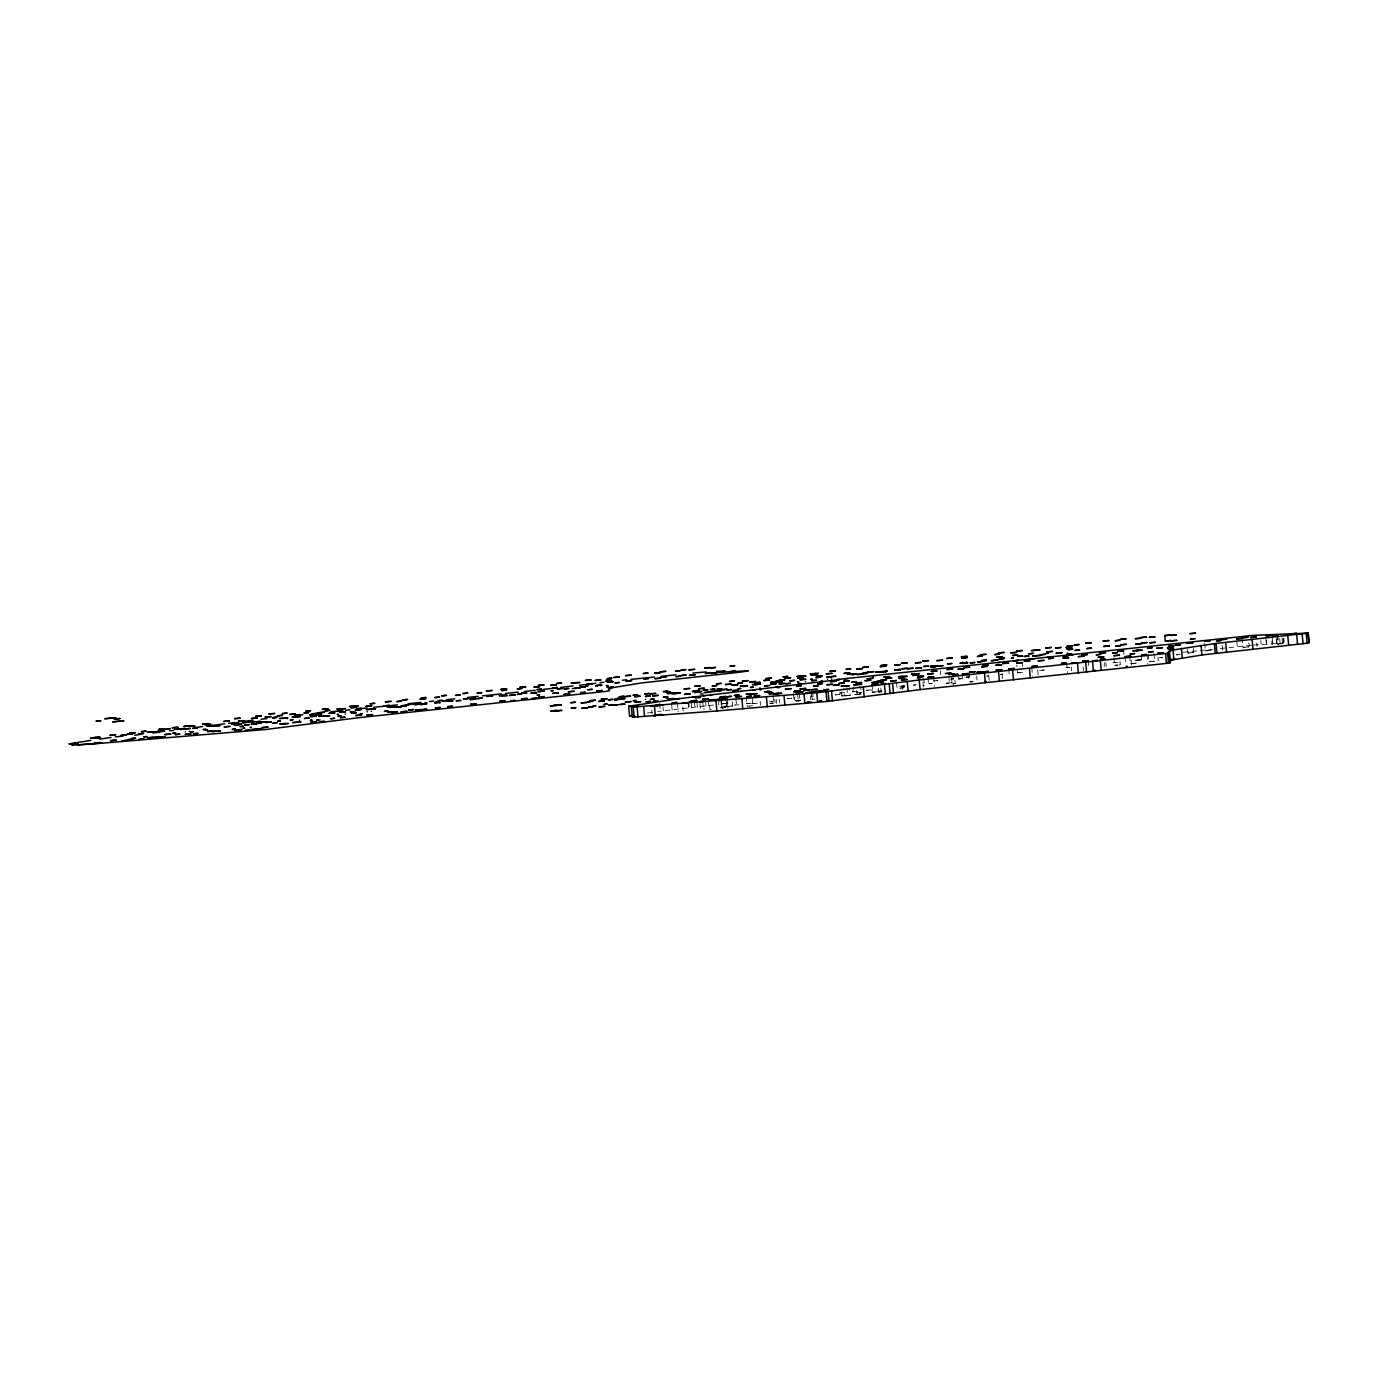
<?xml version="1.0" encoding="UTF-8"?>
<svg xmlns="http://www.w3.org/2000/svg" width="1378" height="1378" viewBox="0 0 1378 1378"><rect width="100%" height="100%" fill="white"/><g stroke="black" fill="none" stroke-linecap="round" stroke-linejoin="round"><path stroke-width="0.75" stroke-dasharray="5 3.75" d="M702.677 701.281L703.366 708.998L704.313 708.843M719.54 700.058C714.579 711.1 732.149 710.17 725.259 699.559M726.723 706.104C712.185 706.311 731.356 708.981 726.378 702.246M726.654 702.608L726.998 706.466L732.717 705.967L732.028 698.25M795.089 696.941C790.49 703.59 806.285 699.301 798.448 700.437M799.171 693.168L799.86 700.868L798.31 701.092M841.493 692.049L841.837 695.907L850.174 695.39L849.485 687.674M841.889 695.924L847.556 695.408L846.867 687.691M853.86 686.761C849.02 697.94 866.417 696.613 859.579 686.261M854.618 694.495L858.012 694.254M872.274 692.256L877.941 691.739L872.274 692.256L871.533 684.539M878.286 688.242L878.63 692.083L881.644 691.739M923.708 677.924L924.397 685.624L923.449 685.779M923.277 686.985L922.898 681.163M948.977 683.075L946.255 683.212L951.974 682.713L951.285 675.013M953.662 683.815L955.23 683.591L954.713 677.821M969.285 672.292L970.146 681.921L973.161 681.576M1017.55 672.774L1023.217 672.257L1017.55 672.774L1016.809 665.057M1104.312 662.629L1104.191 666.556M1113.906 657.633L1114.595 665.333L1117.592 664.971M1129.633 655.945L1130.322 663.662L1136.04 663.163L1135.696 659.304M1148.27 654.016L1148.959 661.716L1150.509 661.509M1153.989 653.516L1154.678 661.216L1153.128 661.423M1187.578 649.159L1187.922 653L1193.641 652.5L1192.952 644.801M1204.648 643.164L1205.337 650.881L1211.055 650.364L1208.351 650.519M1248.365 643.044C1254.101 649.09 1237.754 646.988 1245.695 647.247M847.556 695.408L844.456 695.89L843.767 688.173M857.822 694.426L858.029 694.288M860.268 693.978L858.718 694.185M1044.576 670.035L1039.046 670.518L1043.422 670.035M647.316 713.029L653.499 712.099M713.546 705.002L657.633 711.461M721.435 704.003L725.706 703.435L722.227 703.641M1277.699 644.181L1282.47 643.56M769.82 701.109L770.026 700.954M852.448 691.739L857.719 691.325L852.724 691.825M866.314 690.292L871.585 689.878L866.59 690.378M904.519 685.917L899.248 686.33L904.244 685.831M747.617 706.208L752.819 705.777L749.132 706.208M769.871 703.331L773.161 703.004M987.199 676.098L988.147 675.961L986.837 675.995M812.469 699.335L815.018 699.059M1138.073 660.114L1137.143 660.269L1139.847 660.114M1138.349 660.062L1139.296 659.924L1133.629 660.441L1142.862 659.769L1140.14 659.907M1162.843 657.392L1159.139 657.599M969.526 676.925L966.047 677.253M1000.859 674.669L1002.426 674.445L1000.445 674.531M787.096 698.629L791.868 698.284L789.146 698.422M835.12 694.891L839.908 694.546L835.481 695.012M861.543 692.307L856.823 692.686L861.181 692.204M711.41 709.463L709.997 709.653L709.343 703.9M1135.11 663.3L1130.391 663.679M1251.431 645.266L1215.207 649.021M1180.24 654.567L1176.381 654.86L1179.809 654.429M966.305 677.063L967.752 676.925M933.561 680.921L937.729 680.646L933.302 681.111M961.103 678.665L958.847 678.941L963.015 678.665M904.571 686.141L902.366 686.433L904.278 686.33M904.002 687.829L899.834 688.122L902.556 687.966M738.901 704.813L734.732 705.088L739.159 704.623M881.713 690.809L877.597 691.119L881.954 690.636M773.575 703.142L770.147 703.417M1183.134 652.225L1198.102 650.726M1200.238 650.519L1213.071 649.227M1066.107 667.607L1069.569 667.383L1066.848 667.538M950.544 679.044L953.559 678.699L950.837 678.837M1151.216 661.423L1154.678 661.216M1118.058 665.109L1114.647 665.35M916.336 684.745L913.321 685.09L916.043 684.952M951.767 683.815L955.23 683.591M769.734 701.815L773.196 701.609L770.181 701.953M859.355 694.15L861.508 693.961M882.092 691.877L878.682 692.101M796.398 701.092L799.86 700.868M1253.567 645.042L1283.4 643.113L1283.073 639.254M1245.988 647.04L1248.709 646.902M1208.041 650.726L1205.388 650.898M1190.919 652.655L1193.641 652.5M1190.626 652.862L1187.974 653.017M1160.586 657.461L1162.567 657.306M931.183 683.54C923.053 684.039 939.727 682.833 931.476 683.333M949.27 682.868L951.974 682.713M972.868 681.783L970.198 681.938M902.848 687.76L904.261 687.656M788.853 698.629L787.441 698.749M730.013 706.104L732.717 705.967M729.703 706.311L726.998 706.466M798.155 700.661L795.433 700.799M723.226 707.414L725.948 707.259M722.933 707.62L720.281 707.775M728.101 703.159L722.882 703.469M1150.94 661.629L1148.959 661.716M1119.005 664.868L1120.314 664.833L1119.625 657.117M923.088 685.658L924.397 685.624M845.179 695.89L850.174 695.39M704.675 708.964L703.435 709.015M1283.814 638.117L1284.158 641.959M1283.142 638.238L1283.486 642.096M1282.057 638.1L1282.573 643.888M1279.697 638.548L1280.214 644.318M1277.716 635.103L1278.577 644.732M1276.924 634.81L1277.768 644.439M1276.751 639.426L1277.096 643.285M1276.183 638.582L1276.7 644.37M1272.152 637.532L1272.669 643.319M1271.842 641.08L1272.187 644.938M1266.33 640.081L1266.675 643.939M1265.779 637.738L1266.296 643.509M1260.801 640.512L1261.146 644.353M1256.736 642.837L1257.08 646.695M1242.129 637.773L1243.145 648.039M1236.738 640.839L1237.427 648.538M1222.114 645.352L1222.613 650.054M1157.968 657.134L1158.312 660.992M1147.013 654.464L1147.874 664.093M1141.294 654.963L1141.983 662.68M1131.131 660.028L1131.648 665.815M1125.051 656.686L1125.568 662.456M1123.638 650.709L1123.983 654.567M1105.862 662.697L1106.207 666.556M1088.31 660.648L1088.999 668.364M1083.108 666.935L1083.452 670.793M1071.343 667.021L1071.688 670.879M1066.606 662.956L1067.45 672.585M1037.686 669.88L1038.202 675.668M1031.76 667.314L1032.484 676.167M1022.355 662.629L1022.7 666.47M1008.713 668.95L1009.402 676.65M1002.099 673.497L1002.616 679.268M988.715 675.289L989.232 681.076M976.692 676.202L977.036 680.06M967.959 673.566L968.648 681.283M962.24 674.083L962.929 681.783M958.433 674.324L959.122 682.024M952.715 674.824L953.576 684.453M948.805 676.391L949.494 684.091M940.347 670.948L940.692 674.807M933.681 676.856L934.542 686.485M927.945 677.356L928.634 685.055M901.867 685.727L902.211 689.586M896.544 682.489L897.061 688.259M880.8 687.966L881.145 691.825M871.998 684.349L872.687 692.049M856.737 690.585L857.082 694.426M812.624 691.859L813.313 699.559M811.849 696.148L812.193 699.99M811.315 691.722L812.004 699.421M810.247 695.735L810.591 699.576M797.655 694.133L798.344 701.833M793.452 693.668L794.141 701.368M779.121 699.128L779.466 702.987M776.348 699.542L776.692 703.4M774.798 699.077L775.142 702.918M773.058 695.769L773.747 703.486M760.156 701.368L760.501 705.209M752.199 698.078L752.715 703.865M746.29 696.648L747.152 706.294M735.938 698.853L736.627 706.552M727.119 698.732L727.963 708.361M721.383 699.232L722.244 708.86M720.987 701.471L721.504 707.241M708.413 700.782L709.084 708.499M705.484 701.144L706.173 708.86M699.938 703.572L700.455 709.36M696.958 702.367L697.647 710.083M694.443 701.454L695.132 709.17M691.222 702.866L691.911 710.583M688.724 701.953L689.413 709.67M688.19 702.625L688.879 710.342M682.799 706.983L683.144 710.841M677.253 702.418L678.114 712.047M671.706 704.847L672.223 710.617M663.007 707.052L663.352 710.91M659.683 703.417L660.372 711.117M651.76 709.911L652.104 713.77M746.566 703.727L752.147 703.262L746.566 703.727M752.354 703.693L757.934 703.228L752.354 703.693M839.598 693.1L845.179 692.634L839.598 693.1M1113.114 662.663L1118.712 662.198L1113.114 662.663"/><path stroke-width="1.5" d="M1170.18 662.766L1169.095 661.406L1173.884 659.614L1201.926 654.981L1307.119 643.216L1309.1 642.734L1308.239 633.105L1214.362 643.647L1173.023 649.968L1168.234 651.777L1170.18 662.766L1166.477 663.404L920.091 689.62L826.921 701.436L716.87 710.979L634.121 717.094L632.278 716.818L631.417 707.19L638.083 705.777L628.678 706.242L629.539 715.871L633.294 715.682M632.278 716.818L634.896 716.112M92.791 738.005L98.2 737.781M156.558 731.976L153.561 732.338L164.792 731.081L159.383 731.597M159.555 737.023L165.274 736.524L154.405 737.402L159.934 736.92M159.762 737.282L154.043 737.781L157.04 737.419M213.142 731.029L207.406 731.529L212.401 731.029M619.721 698.99L625.061 698.594L622.339 698.732M617.017 705.14L614.312 705.295L619.394 704.537M656.996 705.588C679.578 703.9 634.586 707.259 657.427 705.639M718.524 690.964L713.976 691.515M742.621 685.727L744.998 685.917M757.917 684.177L752.336 684.642L760.587 684.108L754.868 684.608L757.59 684.47M815.759 673.48L810.092 673.997L818.566 673.394L812.744 673.825L815.569 673.739M752.956 690.051L755.54 689.947M769.94 685.486L764.222 685.986L767.959 685.572M655.273 715.337L663.696 714.769L653.827 715.475M843.646 686.278L849.313 685.744L840.976 686.261L846.695 685.762L843.991 685.917M856.703 684.487L861.939 684.298L857.788 684.59M1034.31 658.77L1028.729 659.235M1164.789 635.585L1170.508 635.086L1164.841 635.602L1165.271 641.028L1170.99 640.529L1165.271 641.028M1126.05 666.28L1127.221 666.28M631.417 707.19L816.792 692.755L919.229 679.991L1169.319 653.138M628.678 706.242L679.199 698.646L839.598 679.578L836.773 679.561L1252.705 635.413L1308.239 633.105M629.539 715.871L633.122 715.234M94.341 743.018L99.922 742.553L94.514 743.086M353.526 711.737L355.042 711.737M393.04 711.737L387.442 712.202L391.869 711.737M502.247 695.907L507.517 695.494L504.796 695.649M573.11 685.917L560.639 687.467M575.539 688.294L574.66 688.449L577.313 688.294M615.07 704.813L615.932 704.847M740.554 691.429L742.07 691.429M886.777 670.518L885.675 670.655M661.784 714.476L656.255 714.975L660.613 714.476M1013.312 660.872L1015.569 660.803M90.81 740.399L68.9 743.862L78.305 743.397L71.639 744.809L73.482 745.085L94.686 743.81L266.281 729.427L359.451 717.611L605.838 691.394L609.541 690.757L608.456 689.379L613.244 687.588L641.287 682.971L728.032 673.48A40.427 1.275 -5.1 0 0 746.48 671.207L748.461 670.724L717.128 672.43L716.06 672.343L725.276 671.189L716.457 671.275M111.084 737.471L99.733 739.108M115.252 736.868L123.245 736.007M210.455 725.638L224.683 723.829M242.528 721.538L253.035 720.194M228.696 723.312L234.742 722.537M169.597 730.874L173.869 730.34M180.26 729.513C197.95 727.498 162.104 730.529 185.289 728.738M152.906 732.993L158.815 732.252M194.367 727.67L202.687 726.499M287.158 718.696L287.365 718.558M185.393 731.718L185.186 731.873M189.234 731.511L189.441 731.374M351.183 711.771L350.305 711.926L352.957 711.771M338.161 714.304L337.214 714.441L338.523 714.407M345.086 714.183L345.292 714.028M367.375 711.651L367.168 711.806M425.199 704.21L426.147 704.072L424.837 704.106M502.384 694.633L502.178 694.77M299.543 720.418L299.749 720.281M371.216 711.444L371.423 711.289M506.226 694.426L506.432 694.271M557.229 688.862L562.5 688.449L559.778 688.604M535.336 692.411L534.388 692.566L536.369 692.479M330.462 718.661C328.98 719.195 340.366 717.68 331.064 718.593M615.019 682.816C612.814 683.385 624.889 681.903 616.328 682.678M600.36 685.572L601.308 685.417L599.998 685.452M607.147 685.469L606.217 685.624L608.198 685.538M587.906 689.672C585.719 690.257 597.776 688.759 589.216 689.534M619.394 699.042L614.14 699.456L619.549 698.922M645.662 699.232L645.455 699.387M716.749 690.964L711.272 691.67L721.521 690.602L718.816 690.757M798.43 681.8L797.552 681.972L798.792 681.921M805.355 681.679L805.562 681.542M759.812 687.932L760.019 687.777M827.644 679.165L827.437 679.302M962.654 662.146L962.447 662.284M831.485 678.958L831.692 678.803M966.495 661.94L966.701 661.784M675.892 698.87L674.962 699.025L679.94 698.525M1017.498 656.376L1022.769 655.962L1017.774 656.462M845.472 678.699L844.542 678.837L848.004 678.631M982.703 661.474L977.502 661.905L980.154 661.75M760.139 689.689L761.069 689.551L759.778 689.586M700.3 697.526L695.339 697.957M1036.428 655.721L1040.528 655.428L1034.844 655.687M873.635 677.132L872.532 677.27M1067.416 652.983L1067.209 653.12M1048.176 657.185L1047.297 657.358L1052.224 656.824M1137.212 650.485L1132.768 650.812L1138.435 650.295L1137.487 650.433M1170.818 659.339L1169.888 659.494L1172.592 659.339M1174.659 659.132L1174.866 658.994M1094.08 670.414L1093.133 670.552L1095.854 670.414M579.38 685.279L585.529 684.521M589.629 684.022L595.778 683.264M599.878 682.765L603.977 682.265M261.045 719.247L266.953 718.593M524.57 691.446L535.181 690.275M543.673 689.344L552.165 688.414M256.997 721.676L259.805 721.4M425.406 703.142L426.956 702.935L424.975 703.021M422.581 704.037L421.031 704.244L423.735 704.089M401.635 706.707L396.847 707.052L399.568 706.914M457.048 700.661C452.277 701.385 466.384 699.921 458.512 700.524M438.859 702.78L440.426 702.556L439.117 702.591M597.139 685.71L595.572 685.917L597.552 685.831M255.154 723.863L256.911 723.45M712.357 673.136L710.79 673.36L713.511 673.205M329.893 715.905L325.105 716.25L327.826 716.112M356.11 712.839L351.39 713.218L356.334 712.702M122.883 740.658C118.181 741.398 132.891 739.814 123.589 740.589M608.06 686.606L606.561 686.847L608.473 686.744M235.001 728.704L233.433 728.91L234.742 728.876M311.772 720.126L310.222 720.349L312.186 720.263M244.423 727.98L242.873 728.187L244.853 728.101M251.571 727.326L250.004 727.532L251.313 727.498M318.18 719.988L316.682 720.212L320.092 719.988M472.034 704.055L470.484 704.279L471.793 704.244M472.172 704.847C467.108 705.57 481.594 704.106 473.619 704.709M511.41 700.696C506.725 701.454 521.401 699.852 512.116 700.627M717.266 689.172L722.055 688.828L719.333 688.966M850.26 674.531L851.087 674.307M812.073 679.199L810.522 679.423L812.503 679.337M884.848 671.792L886.416 671.568L885.107 671.62M726.757 689.878L728.824 689.672M1032.777 655.894L1035.998 655.756M1057.408 653.206C1052.465 653.861 1064.677 652.81 1060.268 652.965M816.379 680.353L811.608 680.698L816.603 680.198M790.162 683.402L785.443 683.781L790.369 683.264M651.329 699.197L654.137 698.939M556.023 710.359L554.473 710.566L557.935 710.359M799.757 683.522L798.206 683.729L801.651 683.522M1071.55 653.982L1066.83 654.343L1069.483 654.188M711.84 694.822L710.342 695.063L711.582 695.012M820.134 682.782L821.684 682.558L820.392 682.592M811.418 702.074L806.647 702.418L809.351 702.28M294.306 715.647L302.867 714.751M311.428 713.856L322.142 712.719M330.703 711.823L339.264 710.91M345.689 710.238L349.978 709.791M358.538 708.895L367.099 707.982M429.505 701.488L433.726 701.04M437.946 700.61L442.166 700.162M446.403 699.714L454.843 698.818M467.521 697.475L478.097 696.355M482.317 695.907L501.334 693.909M505.554 693.461L518.231 692.118M272.689 717.955L276.255 717.576M660.992 676.374L675.892 674.807M386.805 705.967L373.524 707.31M391.076 705.519L397.484 704.847M408.146 703.727L420.962 702.384M575.246 682.799L571.078 683.092L573.799 682.937M575.677 682.782L579.828 682.489L574.092 682.73M340.9 708.723L336.8 709.015L342.536 708.947M341.382 708.878L345.533 708.585L342.829 708.74M588.044 685.624L585.788 685.917L587.769 685.831M553.25 690.533L550.993 690.826L552.957 690.74M389.285 707.086L390.818 706.811M521.332 694.099L517.232 694.409L521.59 693.926M425.182 703.951L420.479 704.589L426.749 703.745L424.028 703.882M215.433 725.861C210.627 726.688 227.714 724.811 215.76 725.861M239.031 723.863L235.604 724.139M539.194 694.805L536.989 695.115L539.642 694.943M254.448 723.932L256.721 723.657L253.897 723.863M360.14 714.028L362.397 713.735L360.416 713.821M207.596 729.927L205.391 730.237L207.32 730.133M240.375 726.464L243.251 726.206M242.993 726.395L240.134 726.637M582.412 692.428C575.315 693.237 590.301 691.963 583.893 692.29M437.153 707.603C430.246 708.395 444.991 707.121 438.635 707.465M131.513 738.47L135.681 738.177L131.926 738.591M215.915 731.305L211.747 731.597L214.468 731.442M216.243 731.305L220.411 731.012L214.761 731.236M238.601 729.651L236.396 729.961L238.325 729.858M1035.515 650.313L1031.347 650.605L1034.068 650.45M1035.946 650.278L1040.097 650.003L1034.361 650.244M1088.431 648.332C1081.558 649.193 1097.301 647.712 1089.171 648.263M1048.313 653.138L1046.057 653.413L1048.038 653.327M1002.392 658.15L1004.648 657.874L1002.667 657.961M925.482 666.246C918.385 667.055 933.371 665.781 926.963 666.125M1013.519 658.047L1011.263 658.322L1013.226 658.236M831.83 676.546L835.998 676.254L829.608 676.805M882.953 671.792L880.697 672.085L882.678 671.999M675.702 693.375L671.586 693.685L677.253 693.151L676.03 693.358M716.353 691.17L716.991 691.153M667.452 696.803L663.3 697.079L666.005 696.941M820.41 681.524L822.666 681.249L820.685 681.335M667.865 697.44L665.608 697.733L667.589 697.647M703.262 693.892L700.403 694.15M674.273 698.818L672.016 699.094L676.185 698.818M655.308 701.058L653.034 701.333L658.029 700.834M902.556 676.409L898.387 676.701L901.109 676.546M903.003 676.581L907.172 676.288L901.401 676.34M857.857 684.556L853.688 684.832L856.41 684.694M777.054 693.565L772.955 693.875L778.604 693.358L777.381 693.565M622.494 680.215L626.766 679.785M631.038 679.354L654.567 677.011M707.999 673.17C699.266 674.066 715.01 672.826 708.74 673.101M713.063 673.067L716.526 672.86L713.804 672.998M575.022 688.311L572.301 688.535M292.997 719.574L290.052 719.953L292.704 719.781M280.509 720.901L277.633 721.211L280.216 721.107M387.735 711.117L384.324 711.358L388.01 710.91M255.378 723.726L251.054 724.173L253.707 724.001M341.382 716.009L337.937 716.216L340.642 716.078M473.205 704.124L476.202 703.779L473.498 703.917M206.028 729.22L203.031 729.582L205.735 729.427M175.712 732.855L172.715 733.217L175.419 733.062M193.575 731.632L190.112 731.839L192.834 731.701M143.639 736.817L147.102 736.61L144.38 736.748M235.156 729.134L232.141 729.479L234.863 729.341M998.12 659.855L991.213 660.717L993.917 660.562M897.681 670.414L900.695 670.07L899.386 670.104M1071.085 654.757C1062.748 655.566 1076.545 654.619 1072.497 654.653M1015.121 660.665L1018.583 660.441L1015.879 660.596M753.266 687.088L750.321 687.467L752.974 687.295M740.778 688.397L737.902 688.724L740.486 688.604M635.981 700.369L633.036 700.73L635.689 700.575M653.844 699.128L650.45 699.369M603.909 704.33L607.371 704.106L604.356 704.468M592.936 706.053L595.951 705.691L593.229 705.829M821.477 700.713L819.324 700.885M692.927 673.032L706.036 671.93M134.7 735.266L140.005 734.457M77.34 744.981L92.981 743.655M184.669 728.48L181.913 728.704L185.754 728.549M683.212 669.932C675.203 670.414 691.704 669.226 683.505 669.725M732.528 665.832C740.761 665.316 724.018 666.539 732.235 666.039M645.524 673.394C637.291 673.911 654.068 672.688 645.817 673.187M713.029 667.762C704.899 668.261 721.538 667.055 713.322 667.555M677.959 670.862C686.141 670.363 669.656 671.551 677.666 671.069M98.579 720.849C106.829 720.349 90.07 721.572 98.286 721.056M609.731 678.286C617.912 677.787 601.428 678.992 609.438 678.493M559.296 683.161C567.529 682.644 550.769 683.867 559.003 683.367M608.731 679.819C616.948 679.32 600.222 680.525 608.439 680.026M465.471 693.237C473.722 692.721 456.962 693.944 465.178 693.444M519.403 688.793C511.393 689.293 527.877 688.087 519.695 688.587M504.314 690.206C512.53 689.706 495.804 690.912 504.021 690.412M683.695 675.358C675.685 675.857 692.187 674.669 683.988 675.151M733.01 671.275C741.226 670.776 724.501 671.982 732.717 671.482M443.819 695.701C435.792 696.2 452.294 694.994 444.112 695.494M646.006 678.837C637.962 679.32 653.413 678.269 647.04 678.579M423.769 697.63C431.969 697.13 415.26 698.353 423.477 697.854M479.251 693.031C471.121 693.53 487.76 692.307 479.544 692.824M678.441 676.305C686.657 675.806 669.932 677.011 678.148 676.512M458.013 695.08C466.229 694.581 449.521 695.787 457.72 695.287M404.977 699.8C396.743 700.317 413.486 699.094 405.27 699.593M1117.679 640.391C1125.895 639.892 1109.187 641.097 1117.386 640.598M437.222 697.268C445.404 696.768 428.92 697.957 436.929 697.475M554.817 687.846C546.687 688.345 563.361 687.157 555.11 687.639M539.453 689.293C547.669 688.793 530.943 689.999 539.16 689.5M1076.855 644.663C1085.072 644.163 1068.363 645.369 1076.562 644.87M372.232 703.658C364.102 704.158 380.741 702.952 372.525 703.452M399.379 701.264C407.612 700.747 390.852 701.97 399.069 701.471M352.768 706.122L358.297 705.88L349.771 706.466L352.475 706.328M559.485 688.811L557.504 688.948M540.641 690.774L544.379 690.361L542.398 690.447M566.444 688.621C574.626 688.122 558.142 689.31 566.151 688.828M577.606 688.087L580.327 687.932L576.555 688.035M308.086 710.996C299.853 711.513 316.596 710.29 308.379 710.79M284.901 713.27C293.118 712.77 276.392 713.976 284.609 713.477M465.971 698.68C474.204 698.164 457.444 699.387 465.678 698.887M996.88 654.481C988.646 654.998 1005.423 653.775 997.172 654.274M327.637 710.462C335.819 709.963 319.334 711.151 327.344 710.669M979.965 656.1C988.181 655.601 971.456 656.806 979.672 656.307M1069.001 648.745C1060.75 649.262 1077.527 648.039 1069.294 648.538M444.594 700.937C452.828 700.42 436.068 701.643 444.302 701.144M306.174 712.891C297.941 713.408 314.701 712.185 306.467 712.684M359.21 708.447C367.409 707.947 350.701 709.153 358.917 708.654M479.733 698.457C471.5 698.956 488.26 697.768 480.026 698.25M1194.02 638.72L1190.265 639.134L1195.26 638.634M437.119 702.298C428.885 702.797 445.645 701.591 437.412 702.091M1070.31 649.52C1062.059 650.037 1078.836 648.814 1070.603 649.314M279.717 715.664C271.587 716.164 288.26 714.958 280.027 715.458M340.159 710.635C331.909 711.151 348.686 709.928 340.452 710.428M405.752 705.036L408.474 704.899L402.807 705.415M1118.178 645.834C1126.377 645.335 1109.669 646.54 1117.885 646.041M437.412 702.918L434.759 703.073M1030.83 653.689C1022.7 654.188 1039.339 652.983 1031.123 653.482M297.286 714.975C305.468 714.476 288.984 715.682 296.993 715.182M848.624 669.019C856.84 668.519 840.115 669.725 848.331 669.226M1015.379 655.153C1023.63 654.653 1006.87 655.859 1015.086 655.36M1077.355 650.106C1085.537 649.606 1069.052 650.812 1077.062 650.313M317.767 713.615C309.533 714.131 326.31 712.908 318.06 713.408M373.007 708.895L375.729 708.757L366.324 709.653L371.319 709.153M399.861 706.707L401.842 706.552M274.411 717.559C266.281 718.059 282.955 716.853 274.704 717.352M319.145 714.407C327.361 713.907 310.653 715.113 318.852 714.614M1042.939 654.429C1051.19 653.913 1034.43 655.136 1042.646 654.636M1224.611 639.22C1232.793 638.703 1216.309 639.909 1224.319 639.426M1268.621 635.447C1276.855 634.948 1260.112 636.171 1268.328 635.654M1026.421 656.341C1018.17 656.858 1034.947 655.635 1026.713 656.135M192.644 726.051C200.792 725.551 184.359 726.74 192.352 726.258M732.097 681.128C740.331 680.611 723.588 681.852 731.804 681.335M785.202 676.753C777.071 677.253 793.711 676.047 785.494 676.546M1034.551 655.894L1032.57 656.031M1219.048 640.581C1227.195 640.081 1210.762 641.27 1218.755 640.787M161.519 728.928C169.735 728.428 153.027 729.634 161.226 729.134M1001.169 659.011C993.038 659.511 1009.678 658.305 1001.461 658.805M950.803 663.507C941.363 664.334 955.023 663.507 951.475 663.455M984.254 660.613C992.453 660.114 975.745 661.319 983.961 660.82M997.379 659.924L995.967 660.028M1178.224 644.87C1186.458 644.353 1169.698 645.576 1177.932 645.076M143.898 731.322C152.114 730.822 135.388 732.028 143.605 731.529M962.24 663.111C954.007 663.61 970.767 662.405 962.533 662.904M980.447 661.543L981.859 661.423M994.21 660.355L995.622 660.251M1069.776 653.982L1071.188 653.861M160.795 730.064C168.977 729.565 152.493 730.771 160.485 730.271M177.142 728.859C185.307 728.376 168.857 729.548 176.849 729.083M718.558 683.729C710.548 684.229 727.05 683.023 718.851 683.522M965.065 663.145L967.787 663.007L962.791 663.507M1149.941 647.815C1158.123 647.316 1141.639 648.504 1149.648 648.022M213.969 725.999C205.856 726.516 222.495 725.293 214.279 725.793M306.657 718.334C298.647 718.834 315.149 717.628 306.949 718.127M972.351 662.835C964.118 663.352 980.895 662.129 972.644 662.629M410.816 709.894C402.565 710.411 419.343 709.188 411.109 709.687M195.004 728.239C186.874 728.738 203.513 727.532 195.297 728.032M156.868 731.58L159.28 731.425M424.51 709.326C432.709 708.826 416.208 710.032 424.217 709.532M740.296 682.954C748.495 682.454 731.787 683.66 739.986 683.161M933.113 666.969C924.982 667.469 941.622 666.263 933.406 666.763M877.958 671.809C886.123 671.31 869.673 672.498 877.665 672.016M1031.312 659.132L1028.66 659.287M1031.605 658.925L1033.018 658.805M247.041 724.742C255.257 724.242 238.549 725.448 246.748 724.949M714.7 685.658C722.916 685.159 706.208 686.365 714.407 685.865M140.952 733.802C132.822 734.302 149.461 733.096 141.245 733.596M818.188 677.476C809.954 677.993 826.731 676.77 818.498 677.27M854.377 674.273C862.594 673.773 845.851 674.996 854.067 674.497M1065.28 656.875C1057.167 657.375 1073.806 656.169 1065.573 656.669M1115.129 652.724C1123.363 652.207 1106.62 653.43 1114.836 652.931M92.498 738.212C83.49 738.711 107.639 737.075 98.493 737.574M274.894 723.002C267.177 723.433 280.854 722.572 276.599 722.692M778.329 680.921C786.562 680.405 769.82 681.628 778.036 681.128M999.911 662.456L997.5 662.611M1051.035 658.322C1059.251 657.823 1042.526 659.029 1050.742 658.529M829.315 677.011L826.662 677.184L831.589 676.65M1098.387 654.653C1090.377 655.153 1106.879 653.964 1098.679 654.447M773.006 682.058C781.24 681.542 764.497 682.765 772.713 682.265M1170.439 648.935C1162.222 649.434 1178.965 648.228 1170.732 648.728M665.815 691.291C674.031 690.791 657.306 691.997 665.522 691.498M792.005 680.715C783.996 681.214 800.497 680.009 792.298 680.508M1171.731 649.71C1163.497 650.227 1180.274 649.004 1172.023 649.503M647.247 693.582C655.48 693.065 638.737 694.288 646.954 693.789M668.123 691.928C676.357 691.411 659.614 692.634 667.83 692.135M1151.112 651.725C1159.329 651.226 1142.603 652.431 1150.819 651.932M635.499 694.925C643.681 694.409 627.197 695.614 635.206 695.132M742.329 685.934C733.561 686.33 754.162 685.297 745.291 685.71M621.788 696.424C630.039 695.924 613.279 697.147 621.495 696.631M1132.182 653.878C1124.052 654.378 1140.708 653.172 1132.475 653.672M705.657 689.896C713.873 689.396 697.147 690.602 705.364 690.102M712.805 689.241C720.97 688.742 704.52 689.93 712.512 689.448M694.925 691.188C703.124 690.688 686.623 691.894 694.633 691.411M719.04 689.172L717.06 689.327M177.349 734.508C169.218 735.008 185.858 733.802 177.641 734.302M195.487 733.682C187.253 734.198 204.03 732.975 195.779 733.475M699.128 691.653L701.85 691.515L694.598 692.514L697.251 692.359M724.725 689.551C716.474 690.068 733.251 688.845 725.017 689.344M1144.308 654.619C1152.49 654.119 1136.006 655.308 1144.016 654.826M157.368 737.023L159.762 736.868M573.196 702.367C581.395 701.867 564.687 703.073 572.904 702.573M647.953 696.114C656.169 695.614 639.444 696.82 647.66 696.321M917.231 673.739C925.448 673.222 908.722 674.428 916.938 673.945M254.482 729.238L261.751 728.531L251.485 729.599L254.189 729.444M610.626 699.507C618.86 698.99 602.117 700.213 610.333 699.714M247.54 730.185C255.722 729.685 239.238 730.874 247.248 730.392M590.077 701.626C581.947 702.125 598.586 700.92 590.37 701.419M622.046 698.956L619.652 699.111M141.434 739.245C133.201 739.762 149.978 738.539 141.727 739.039M616.534 699.697C608.525 700.196 625.026 698.99 616.827 699.49M1102.521 659.201C1094.39 659.7 1111.03 658.495 1102.813 658.994M98.975 743.018L101.696 742.88L90.586 743.827M556.695 704.985C548.565 705.484 565.204 704.261 556.988 704.778M98.682 743.224L94.686 743.345M558.762 705.088L561.483 704.933L550.115 705.88L558.469 705.295M1063.592 663.3C1055.462 663.8 1072.101 662.594 1063.885 663.094M1095.286 660.562C1103.52 660.062 1086.777 661.285 1094.993 660.768M666.297 696.734L667.71 696.613M819.893 683.919C811.659 684.435 828.436 683.212 820.186 683.712M779.621 687.553L777.209 687.725M1073.72 663.025C1065.59 663.524 1082.23 662.318 1074.013 662.818M798.672 686.261C790.645 686.744 807.146 685.555 798.964 686.055M854.136 681.834C862.37 681.318 845.627 682.558 853.843 682.041M1034.465 667.159C1026.334 667.658 1043.008 666.452 1034.757 666.952M979.362 671.999C987.526 671.499 971.077 672.688 979.069 672.206M816.052 685.848C824.285 685.331 807.542 686.554 815.759 686.055M919.557 677.666C911.426 678.165 928.066 676.96 919.849 677.459M955.436 674.686C947.409 675.168 963.911 673.98 955.729 674.479M695.132 696.837L692.462 697.01M874.358 682.248C882.592 681.731 865.849 682.971 874.065 682.454M767.184 691.48C775.418 690.964 758.675 692.187 766.891 691.687M573.679 707.81C581.895 707.31 565.169 708.516 573.386 708.016M648.435 701.557C656.617 701.04 640.133 702.246 648.142 701.764M611.109 704.95C619.325 704.451 602.599 705.657 610.816 705.157M590.559 707.069C582.429 707.569 599.103 706.363 590.852 706.862M622.546 704.382C614.244 704.83 630.9 703.727 622.839 704.175M748.581 693.771C756.746 693.272 740.296 694.46 748.288 693.978M769.613 692.118C777.829 691.618 761.104 692.824 769.32 692.324M736.885 695.098C745.102 694.615 728.376 695.821 736.593 695.322M559.244 710.531L561.966 710.376L550.597 711.324L558.951 710.738M728.859 696.682C720.608 697.199 737.385 695.976 729.151 696.476M883.453 683.764C891.687 683.247 874.944 684.47 883.16 683.97M771.559 693.444C779.776 692.945 763.05 694.15 771.267 693.651M796.295 691.394C804.511 690.895 787.785 692.101 796.002 691.601M826.077 689.741C817.946 690.24 834.586 689.034 826.369 689.534M674.548 702.556C682.782 702.057 666.022 703.28 674.255 702.763M749.305 696.303C757.538 695.787 740.796 697.01 749.012 696.51M712.013 699.697C720.246 699.18 703.486 700.403 711.703 699.903M798.603 692.548C790.369 693.065 807.146 691.842 798.913 692.342M691.429 701.815C683.419 702.315 699.921 701.109 691.722 701.609M718.3 699.49L715.578 699.628L724.105 699.094M724.397 698.887L727.119 698.732L715.096 700.041L720.815 699.542L718.11 699.679M819.876 691.153L812.624 691.859L822.89 690.791L820.168 690.946M658.047 705.174C650.037 705.674 666.539 704.468 658.339 704.968M685.469 702.78C693.702 702.263 676.942 703.486 685.176 702.987M986.217 681.421L984.805 681.542M654.981 715.544L653.568 715.664M524.157 692.359L526.12 692.273L521.711 692.738M981.98 660.251L986.08 659.769M504.159 700.73L499.732 701.195L505.14 700.679M452.001 706.225L447.626 706.707L452.57 706.191M237.826 724.415L235.845 724.501L241.581 724.001L234.277 725L239.996 724.501L238.015 724.587M344.638 717.232L340.211 717.697L345.206 717.197M727.119 689.999L731.529 689.534L729.548 689.62M777.795 686.64L776.124 686.744M323.675 721.383L319.248 721.848L324.674 721.331M238.497 730.013L240.478 729.927L234.76 730.443L242.063 729.444L240.754 729.479M705.123 695.614L703.193 695.718M716.543 691.101L717.18 690.946M256.79 721.814L261.045 721.314M747.634 686.072L742.966 686.588M1309.1 642.734L1307.843 632.95M1306.258 633.587L1307.119 643.216M1302.176 634.173L1303.037 643.802M1296.715 634.862L1297.576 644.491M1287.81 635.861L1288.671 645.49M1252.102 639.564L1252.964 649.193M1225.679 642.372L1226.541 652.001M1216.085 643.492L1216.946 653.12M1214.362 643.647L1215.224 653.275M1201.065 645.352L1201.926 654.981M1181.428 648.401L1182.29 658.029M1173.023 649.968L1173.884 659.614M1169.44 651.036L1170.301 660.665M1167.648 653.499L1168.51 663.128M1165.616 653.775L1166.477 663.404M1100.385 660.648L1101.246 670.276M1092.582 661.767L1093.443 671.396M1085.743 662.594L1086.605 672.223M1077.527 663.524L1078.371 673.153M1029.452 668.519L1030.313 678.148M1012.641 670.328L1013.502 679.957M998.533 671.723L999.394 681.352M984.46 673.187L985.322 682.816M919.229 679.991L920.091 689.62M907.258 681.455L908.119 691.084M892.617 683.402L893.478 693.031M889.241 683.97L890.102 693.616M884.487 684.642L885.348 694.271M863.334 687.364L864.195 696.992M831.537 691.188L832.398 700.816M828.109 691.549L828.97 701.178M826.059 691.808L826.921 701.436M816.792 692.755L817.654 702.384M804.046 693.961L804.907 703.59M784.048 695.735L784.909 705.381M766.444 697.234L767.305 706.88M741.915 699.249L742.776 708.878M716.009 701.35L716.87 710.979M654.464 706.191L655.325 715.819M643.715 706.966L644.577 716.594M637.118 707.362L637.98 716.991M633.26 707.465L634.121 717.094M114.322 719.006L119.903 718.541L114.322 719.006M93.842 737.592L99.44 737.127L93.842 737.592M110.051 735.18L115.631 734.715L110.051 735.18M120.971 735.404L126.552 734.939L120.971 735.404M129.601 733.199L135.182 732.734L129.601 733.199M127.224 734.233L132.822 733.768L127.224 734.233M110.533 740.623L116.114 740.158L110.533 740.623M147.48 732.321L153.061 731.856L147.48 732.321M164.654 729.1L170.235 728.635L164.654 729.1M172.353 727.739L177.951 727.274L172.353 727.739M127.706 739.676L133.304 739.211L127.706 739.676M184.101 726.395L189.699 725.93L184.101 726.395M147.963 737.764L153.561 737.282L147.963 737.764M184.807 728.928L190.388 728.462L184.807 728.928M202.669 724.105L208.267 723.639L202.669 724.105M165.136 734.543L170.717 734.078L165.136 734.543M204.995 724.742L210.576 724.277L204.995 724.742M223.804 721.417L229.385 720.952L223.804 721.417M234.518 718.661L240.099 718.196L234.518 718.661M207.062 726.051L212.66 725.586L207.062 726.051M185.289 734.371L190.887 733.906L185.289 734.371M255.705 716.336L261.303 715.871L255.705 716.336M238.48 721.194L244.061 720.728L238.48 721.194M233.089 723.433L238.67 722.968L233.089 723.433M251.571 718.472L257.152 718.007L251.571 718.472M268.951 713.942L274.549 713.477L268.951 713.942M231.797 724.001L237.378 723.536L231.797 724.001M224.287 726.861L229.868 726.395L224.287 726.861M242.511 722.709L248.109 722.244L242.511 722.709M265.196 717.042L270.777 716.577L265.196 717.042M249.659 722.055L255.24 721.59L249.659 722.055M255.671 723.553L261.252 723.088L255.671 723.553M289.638 714.459L295.236 713.993L289.638 714.459M261.872 722.158L267.453 721.693L261.872 722.158M279.476 718.524L287.726 718.041L279.476 718.524M265.678 722.485L271.259 722.02L265.678 722.485M292.205 717.111L300.318 716.594L292.205 717.111M322.349 709.36L327.93 708.895L322.349 709.36M309.861 714.872L315.459 714.407L309.861 714.872M318.886 712.702L324.485 712.237L318.886 712.702M262.354 727.601L267.935 727.136L262.354 727.601M279.958 723.967L285.556 723.502L279.958 723.967M282.628 723.95L288.209 723.484L282.628 723.95M310.463 716.612L316.062 716.147L310.463 716.612M292.687 722.554L300.8 722.038L292.687 722.554M329.17 713.322L334.751 712.857L329.17 713.322M350.994 707.724L356.575 707.259L350.994 707.724M318.904 716.388L324.485 715.905L318.904 716.388M339.866 712.219L345.447 711.754L339.866 712.219M366.083 706.328L371.664 705.863L366.083 706.328M385.478 701.833L391.059 701.368L385.478 701.833M355.352 710.083L360.933 709.618L355.352 710.083M310.963 722.055L316.544 721.59L310.963 722.055M383.911 705.846L389.509 705.381L383.911 705.846M387.097 706.725L392.678 706.259L387.097 706.725M355.834 715.526L361.415 715.061L355.834 715.526M420.066 699.094L425.664 698.629L420.066 699.094M391.231 707.086L396.812 706.621L391.231 707.086M366.944 715.061L372.542 714.596L366.944 715.061M400.688 706.346L406.286 705.88L400.688 706.346M407.75 704.571L413.331 704.106L407.75 704.571M414.812 704.623L420.411 704.158L414.812 704.623M391.714 712.529L397.295 712.064L391.714 712.529M401.187 711.789L406.768 711.324L401.187 711.789M486.434 690.946L492.032 690.481L486.434 690.946M447.23 701.213L452.811 700.747L447.23 701.213M415.312 710.066L420.893 709.601L415.312 710.066M501.092 689.31L506.673 688.845L501.092 689.31M470.139 698.801L475.72 698.336L470.139 698.801M470.26 699.576L475.841 699.111L470.26 699.576M520.057 687.295L525.638 686.83L520.057 687.295M486.934 696.39L492.514 695.907L486.934 696.39M538.316 685.383L543.897 684.918L538.316 685.383M499.387 695.718L504.968 695.253L499.387 695.718M534.044 687.088L539.625 686.623L534.044 687.088M509.515 695.442L515.096 694.977L509.515 695.442M550.632 685.348L556.23 684.883L550.632 685.348M521.108 693.427L526.689 692.962L521.108 693.427M531.064 693.168L536.662 692.703L531.064 693.168M538.316 691.618L543.897 691.153L538.316 691.618M585.443 680.439L591.024 679.974L585.443 680.439M521.59 698.87L527.171 698.405L521.59 698.87M595.227 680.439L600.808 679.974L595.227 680.439M531.563 698.612L537.144 698.146L531.563 698.612M586.615 684.349L592.196 683.884L586.615 684.349M538.798 697.061L544.379 696.596L538.798 697.061M552.733 693.41L558.314 692.945L552.733 693.41M613.727 677.476L619.308 677.011L613.727 677.476M579.811 687.243L585.392 686.778L579.811 687.243M625.543 675.633L631.124 675.168L625.543 675.633M606.148 681.352L611.729 680.887L606.148 681.352M607.457 682.127L613.038 681.662L607.457 682.127M574.04 691.274L568.391 691.79L574.04 691.274M596.123 685.538L601.721 685.073L596.123 685.538M564.05 694.391L569.648 693.926L564.05 694.391M654.55 673.205L660.131 672.74L654.55 673.205M660.114 671.827L665.695 671.362L660.114 671.827M626.025 681.076L631.606 680.611L626.025 681.076M607.939 687.57L613.537 687.105L607.939 687.57M596.622 690.981L602.203 690.516L596.622 690.981M655.032 678.648L660.613 678.165L655.032 678.648M660.596 677.27L666.177 676.805L660.596 677.27M689.017 669.829L694.598 669.364L689.017 669.829M704.658 668.037L710.238 667.572L704.658 668.037M581.24 702.901L586.821 702.435L581.24 702.901M589.87 700.713L595.451 700.248L589.87 700.713M689.5 675.272L695.08 674.807L689.5 675.272M601.29 699.146L606.871 698.68L601.29 699.146M598.638 701.419L604.236 700.954L598.638 701.419M618.188 697.905L623.769 697.44L618.188 697.905M624.923 696.596L630.504 696.131L624.923 696.596M581.723 708.344L587.321 707.879L581.723 708.344M634.552 696.7L640.133 696.234L634.552 696.7M599.137 706.862L604.718 706.397L599.137 706.862M650.037 693.875L655.618 693.41L650.037 693.875M625.405 702.039L630.986 701.574L625.405 702.039M652.69 695.856L658.288 695.39L652.69 695.856M667.331 693.565L672.929 693.1L667.331 693.565M684.074 688.931L689.655 688.449L684.074 688.931M694.788 686.175L700.369 685.71L694.788 686.175M635.034 702.125L640.615 701.66L635.034 702.125M674.6 693.547L680.198 693.082L674.6 693.547M698.749 688.707L704.33 688.242L698.749 688.707M693.358 690.946L698.939 690.481L693.358 690.946M684.556 694.357L690.137 693.892L684.556 694.357M667.813 699.008L673.411 698.543L667.813 699.008M725.465 684.556L731.046 684.091L725.465 684.556M742.294 681.094L747.892 680.629L742.294 681.094M732.097 685.176L737.695 684.711L732.097 685.176M704.451 692.566L710.032 692.101L704.451 692.566M749.908 681.972L755.506 681.507L749.908 681.972M765.772 678.613L771.37 678.148L765.772 678.613M754.679 682.799L760.26 682.334L754.679 682.799M763.86 680.525L769.458 680.043L763.86 680.525M691.188 700.902L696.786 700.437L691.188 700.902M732.596 690.619L738.177 690.154L732.596 690.619M702.642 699.318L708.24 698.853L702.642 699.318M785.029 678.286L790.61 677.821L785.029 678.286M779.156 680.215L784.754 679.75L779.156 680.215M699.903 701.609L705.484 701.144L699.903 701.609M797.139 676.477L802.719 676.012L797.139 676.477M720.281 696.941L725.861 696.476L720.281 696.941M776.555 682.231L782.136 681.765L776.555 682.231M770.733 684.125L776.331 683.66L770.733 684.125M800.222 676.564L805.803 676.098L800.222 676.564M719.505 698.095L725.086 697.63L719.505 698.095M797.845 678.252L803.443 677.787L797.845 678.252M811.263 675.22L816.844 674.755L811.263 675.22M779.173 683.884L784.754 683.419L779.173 683.884M829.918 671.275L835.516 670.81L829.918 671.275M800.136 679.733L805.717 679.268L800.136 679.733M735.904 696.889L741.485 696.424L735.904 696.889M816.603 676.271L822.184 675.806L816.603 676.271M826.352 673.825L831.933 673.36L826.352 673.825M751.492 694.064L757.073 693.599L751.492 694.064M862.68 667.417L868.261 666.952L862.68 667.417M754.042 696.045L759.64 695.58L754.042 696.045M856.771 669.088L862.352 668.623L856.771 669.088M844.18 673.36L849.778 672.895L844.18 673.36M785.426 689.121L791.006 688.655L785.426 689.121M847.367 674.238L852.948 673.773L847.367 674.238M881.162 665.471L886.743 665.006L881.162 665.471M775.969 693.737L781.55 693.272L775.969 693.737M880.335 666.607L885.933 666.142L880.335 666.607M800.101 688.897L805.682 688.432L800.101 688.897M857.254 674.531L862.835 674.066L857.254 674.531M863.162 672.86L868.743 672.395L863.162 672.86M794.71 691.136L800.308 690.671L794.71 691.136M830.572 681.645L836.17 681.18L830.572 681.645M860.957 673.859L866.555 673.394L860.957 673.859M894.615 665.092L900.213 664.627L894.615 665.092M868.019 672.068L873.6 671.603L868.019 672.068M901.505 663.318L907.086 662.852L901.505 663.318M797.621 692.169L803.202 691.704L797.621 692.169M804.149 690.412L809.73 689.947L804.149 690.412M826.852 684.745L832.433 684.28L826.852 684.745M811.28 689.758L816.878 689.293L811.28 689.758M843.663 681.283L849.244 680.818L843.663 681.283M881.42 671.723L887.019 671.258L881.42 671.723M915.423 662.904L921.004 662.439L915.423 662.904M922.881 661.061L928.462 660.596L922.881 661.061M838.737 683.471L844.318 683.006L838.737 683.471M833.466 685.383L839.047 684.9L833.466 685.383M805.923 692.755L811.504 692.29L805.923 692.755M894.804 669.915L900.385 669.45L894.804 669.915M901.987 668.761L907.568 668.296L901.987 668.761M867.175 678.803L872.774 678.338L867.175 678.803M936.937 660.648L942.518 660.183L936.937 660.648M907.499 668.726L913.08 668.261L907.499 668.726M946.703 658.443L952.301 657.978L946.703 658.443M856.031 683.006L861.629 682.523L856.031 683.006M865.126 680.715L870.724 680.25L865.126 680.715M915.905 668.347L921.486 667.882L915.905 668.347M883.987 677.046L889.585 676.581L883.987 677.046M961.362 656.806L966.943 656.341L961.362 656.806M930.408 666.315L935.989 665.85L930.408 666.315M961.706 658.029L967.304 657.564L961.706 658.029M886.123 678.493L891.704 678.028L886.123 678.493M876.821 681.438L882.402 680.973L876.821 681.438M880.508 680.405L886.106 679.94L880.508 680.405M937.419 666.091L943 665.626L937.419 666.091M980.326 654.808L985.907 654.343L980.326 654.808M877.907 682.42L883.487 681.955L877.907 682.42M872.136 684.315L877.717 683.85L872.136 684.315M911.53 674.135L917.111 673.67L911.53 674.135M899.111 678.458L904.709 677.993L899.111 678.458M890.791 681.025L896.372 680.56L890.791 681.025M912.598 675.427L918.196 674.962L912.598 675.427M998.585 652.896L1004.166 652.431L998.585 652.896M931.287 671.482L936.868 671.017L931.287 671.482M901.488 679.922L907.068 679.457L901.488 679.922M917.955 676.46L923.536 675.995L917.955 676.46M927.756 674.014L933.337 673.549L927.756 674.014M1016.688 650.984L1022.269 650.519L1016.688 650.984M1010.901 652.845L1016.499 652.38L1010.901 652.845M947.099 669.536L952.698 669.071L947.099 669.536M996.845 657.117L1002.426 656.651L996.845 657.117M958.123 669.277L963.704 668.812L958.123 669.277M964.032 667.624L969.612 667.159L964.032 667.624M928.083 677.321L933.681 676.856L928.083 677.321M945.532 673.549L951.113 673.084L945.532 673.549M1045.713 647.936L1051.293 647.471L1045.713 647.936M948.77 674.428L954.368 673.963L948.77 674.428M982.514 665.66L988.095 665.195L982.514 665.66M981.704 666.797L987.285 666.332L981.704 666.797M1055.496 647.953L1061.077 647.488L1055.496 647.953M1067.123 646.127L1072.721 645.645L1067.123 646.127M962.378 674.049L967.959 673.566L962.378 674.049M969.423 672.257L975.004 671.792L969.423 672.257M995.967 665.281L1001.565 664.816L995.967 665.281M1002.857 663.507L1008.455 663.042L1002.857 663.507M1046.884 651.863L1052.465 651.398L1046.884 651.863M1066.124 647.643L1071.722 647.178L1066.124 647.643M1085.812 643.147L1091.393 642.682L1085.812 643.147M982.79 671.913L988.37 671.448L982.79 671.913M1016.775 663.094L1022.355 662.629L1016.775 663.094M1024.285 661.251L1029.866 660.785L1024.285 661.251M1056.392 653.051L1061.99 652.586L1056.392 653.051M1103.21 641.011L1108.808 640.546L1103.21 641.011M996.156 670.104L1001.754 669.639L996.156 670.104M1038.271 660.837L1043.852 660.372L1038.271 660.837M1120.383 639.34L1125.964 638.875L1120.383 639.34M1008.851 668.916L1014.432 668.451L1008.851 668.916M1103.709 646.454L1109.29 645.989L1103.709 646.454M1135.351 638.686L1140.932 638.221L1135.351 638.686M1140.915 637.549L1146.496 637.084L1140.915 637.549M1063.11 658.219L1068.708 657.754L1063.11 658.219M1031.76 666.504L1037.341 666.039L1031.76 666.504M1081.73 654.998L1087.328 654.533L1081.73 654.998M1120.865 644.783L1126.446 644.318L1120.865 644.783M1149.286 637.342L1154.867 636.877L1149.286 637.342M1078.406 656.617L1083.986 656.152L1078.406 656.617M1099.937 653.086L1105.518 652.621L1099.937 653.086M1135.834 644.129L1141.415 643.664L1135.834 644.129M1141.397 642.992L1146.978 642.51L1141.397 642.992M1170.714 635.396L1176.312 634.931L1170.714 635.396M1118.04 651.174L1123.638 650.709L1118.04 651.174M1149.769 642.785L1155.35 642.32L1149.769 642.785M1082.729 661.113L1088.31 660.648L1082.729 661.113M1098.197 657.306L1103.795 656.841L1098.197 657.306M1189.92 633.656L1195.501 633.191L1189.92 633.656M1113.872 655.67L1119.453 655.205L1113.872 655.67M1171.197 640.822L1176.795 640.357L1171.197 640.822M1142 650.14L1136.282 650.64L1142 650.14M1156.848 648.142L1162.446 647.677L1156.848 648.142M1125.189 656.634L1130.787 656.169L1125.189 656.634M1168.475 646.316L1174.073 645.851L1168.475 646.316M1167.493 647.832L1173.074 647.367L1167.493 647.832M1187.199 643.337L1192.78 642.871L1187.199 643.337M1157.761 653.241L1163.342 652.776L1157.761 653.241M1204.613 641.201L1210.194 640.736L1204.613 641.201M1236.703 638.875L1242.284 638.41L1236.703 638.875M1242.267 637.738L1247.848 637.273L1242.267 637.738M1250.638 637.532L1256.219 637.067L1250.638 637.532M1272.118 635.568L1277.716 635.103L1272.118 635.568M1291.031 633.863L1296.612 633.398L1291.031 633.863M112.273 717.938L104.762 718.73L116.114 717.835L112.273 717.938M120.127 721.056L112.617 721.848L123.968 720.952L120.127 721.056"/></g></svg>
